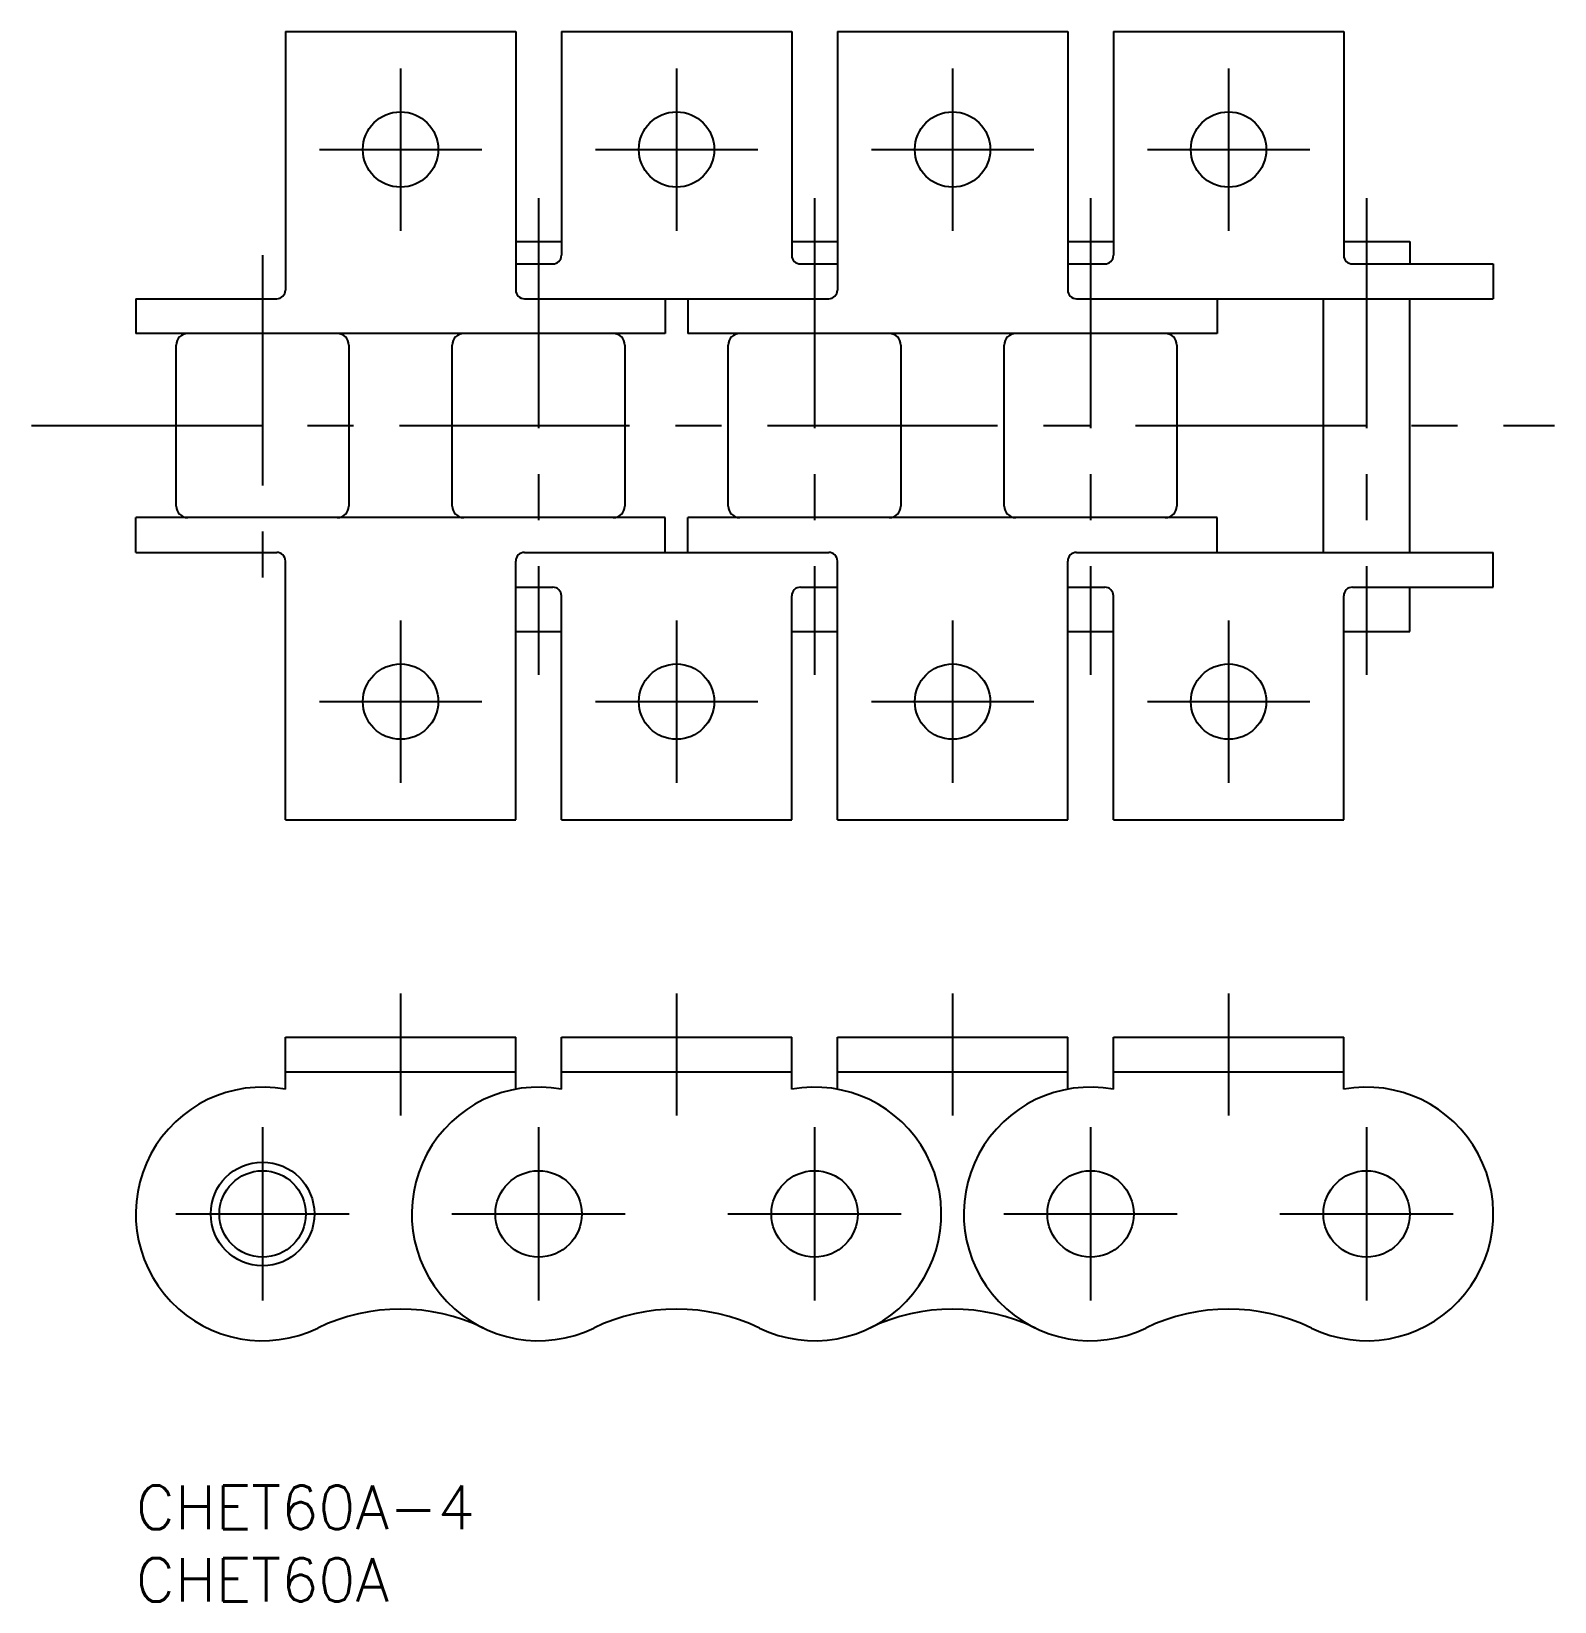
# Model space of a CAD drawing. Extents: x -7 to 98, y -8 to 100.
import ezdxf

# ---------------------------------------------------------------- set-up
doc = ezdxf.new("R2010")
doc.units = 0
doc.header["$LTSCALE"] = 0.5
doc.linetypes.add('CENTER', pattern=[50.8, 31.75, -6.35, 6.35, -6.35])
for name, color, linetype in [('MSM_CENTER', 1, 'CENTER'), ('MSM_CONTINUOUS', 7, 'CONTINUOUS'), ('MSM_PART_NUMBER', 7, 'CONTINUOUS')]:
    doc.layers.add(name, color=color, linetype=linetype)
doc.styles.get("Standard").update_dxf_attribs({"font": 'txt.shx', "height": 3, "bigfont": 'bigfont.shx'})

# ---------------------------------------------------------------- blocks, each defined once
blk = doc.blocks.new('*U3')
at = {"layer": 'MSM_PART_NUMBER'}
blk.add_text('CHET60A-4', height=3, dxfattribs=at).set_placement((0, -3))
blk = doc.blocks.new('*U4')
at = {"layer": 'MSM_PART_NUMBER'}
blk.add_text('CHET60A', height=3, dxfattribs=at).set_placement((0, -8))

msp = doc.modelspace()

# ---------------------------------------------------------------- linework, layer by layer
at = {"layer": 'MSM_CENTER'}
for p, q in [((18.275, 97.8), (18.275, 86.6)), ((37.325, 97.8), (37.325, 86.6)), ((56.375, 97.8), (56.375, 86.6)), ((75.425, 97.8), (75.425, 86.6)), ((12.675, 92.2), (23.875, 92.2)), ((31.725, 92.2), (42.925, 92.2)), ((50.775, 92.2), (61.975, 92.2)), ((69.825, 92.2), (81.025, 92.2)), ((27.8, 88.85), (27.8, 55.95)), ((46.85, 88.85), (46.85, 55.95)), ((65.9, 88.85), (65.9, 55.95)), ((84.95, 88.85), (84.95, 55.95)), ((8.75, 84.9), (8.75, 61.4)), ((-7.205, 73.15), (97.93, 73.15)), ((18.275, 59.7), (18.275, 48.5)), ((37.325, 59.7), (37.325, 48.5)), ((56.375, 59.7), (56.375, 48.5)), ((75.425, 59.7), (75.425, 48.5)), ((12.675, 54.1), (23.875, 54.1)), ((31.725, 54.1), (42.925, 54.1)), ((50.775, 54.1), (61.975, 54.1)), ((69.825, 54.1), (81.025, 54.1)), ((18.275, 33.95), (18.275, 25.55)), ((37.325, 33.95), (37.325, 25.55)), ((56.375, 33.95), (56.375, 25.55)), ((75.425, 33.95), (75.425, 25.55)), ((8.75, 24.73), (8.75, 12.77)), ((27.8, 24.73), (27.8, 12.77)), ((46.85, 24.73), (46.85, 12.77)), ((65.9, 24.73), (65.9, 12.77)), ((84.95, 24.73), (84.95, 12.77)), ((2.77, 18.75), (14.73, 18.75)), ((21.82, 18.75), (33.78, 18.75)), ((40.87, 18.75), (52.83, 18.75)), ((59.92, 18.75), (71.88, 18.75)), ((78.97, 18.75), (90.93, 18.75))]:
    msp.add_line(p, q, dxfattribs=at)
at = {"layer": 'MSM_CONTINUOUS'}
for p, q in [((10.325, 100.35), (10.325, 82.5)), ((10.325, 100.35), (26.225, 100.35)), ((26.225, 100.35), (26.225, 82.5)), ((29.375, 100.35), (29.375, 84.9)), ((29.375, 100.35), (45.275, 100.35)), ((45.275, 100.35), (45.275, 84.9)), ((48.425, 100.35), (48.425, 82.5)), ((48.425, 100.35), (64.325, 100.35)), ((64.325, 100.35), (64.325, 82.5)), ((67.475, 100.35), (67.475, 84.9)), ((67.475, 100.35), (83.375, 100.35)), ((83.375, 100.35), (83.375, 84.9)), ((26.225, 85.85), (29.375, 85.85)), ((45.275, 85.85), (48.425, 85.85)), ((64.325, 85.85), (67.475, 85.85)), ((83.375, 85.85), (87.93, 85.85)), ((87.93, 85.85), (87.93, 84.3)), ((26.225, 84.3), (28.775, 84.3)), ((45.875, 84.3), (48.425, 84.3)), ((64.325, 84.3), (66.875, 84.3)), ((83.975, 84.3), (93.7, 84.3)), ((93.7, 84.3), (93.7, 81.9)), ((0, 81.9), (9.725, 81.9)), ((0, 81.9), (0, 79.5)), ((26.825, 81.9), (47.825, 81.9)), ((36.55, 81.9), (36.55, 79.5)), ((38.1, 81.9), (38.1, 79.5)), ((64.925, 81.9), (93.7, 81.9)), ((74.65, 81.9), (74.65, 79.5)), ((81.97, 64.4), (81.97, 81.9)), ((87.93, 64.4), (87.93, 81.9)), ((36.55, 79.5), (0, 79.5)), ((74.65, 79.5), (38.1, 79.5)), ((2.795, 67.594), (2.795, 78.706)), ((14.705, 78.706), (14.705, 67.594)), ((21.845, 67.594), (21.845, 78.706)), ((33.755, 78.706), (33.755, 67.594)), ((40.895, 67.594), (40.895, 78.706)), ((52.805, 78.706), (52.805, 67.594)), ((59.945, 67.594), (59.945, 78.706)), ((71.855, 78.706), (71.855, 67.594)), ((0, 64.4), (0, 66.8)), ((36.55, 66.8), (0, 66.8)), ((36.55, 64.4), (36.55, 66.8)), ((38.1, 64.4), (38.1, 66.8)), ((74.65, 66.8), (38.1, 66.8)), ((74.65, 64.4), (74.65, 66.8)), ((0, 64.4), (9.725, 64.4)), ((26.825, 64.4), (47.825, 64.4)), ((64.925, 64.4), (93.7, 64.4)), ((93.7, 62), (93.7, 64.4)), ((10.325, 45.95), (10.325, 63.8)), ((26.225, 45.95), (26.225, 63.8)), ((48.425, 45.95), (48.425, 63.8)), ((64.325, 45.95), (64.325, 63.8)), ((26.225, 62), (28.775, 62)), ((45.875, 62), (48.425, 62)), ((64.325, 62), (66.875, 62)), ((83.975, 62), (93.7, 62)), ((87.93, 58.95), (87.93, 62)), ((29.375, 45.95), (29.375, 61.4)), ((45.275, 45.95), (45.275, 61.4)), ((67.475, 45.95), (67.475, 61.4)), ((83.375, 45.95), (83.375, 61.4)), ((26.225, 58.95), (29.375, 58.95)), ((45.275, 58.95), (48.425, 58.95)), ((64.325, 58.95), (67.475, 58.95)), ((83.375, 58.95), (87.93, 58.95)), ((10.325, 45.95), (26.225, 45.95)), ((29.375, 45.95), (45.275, 45.95)), ((48.425, 45.95), (64.325, 45.95)), ((67.475, 45.95), (83.375, 45.95)), ((10.325, 30.95), (26.225, 30.95)), ((10.325, 27.357), (10.325, 30.95)), ((26.225, 27.357), (26.225, 30.95)), ((29.375, 30.95), (45.275, 30.95)), ((29.375, 27.357), (29.375, 30.95)), ((45.275, 27.357), (45.275, 30.95)), ((48.425, 30.95), (64.325, 30.95)), ((48.425, 27.357), (48.425, 30.95)), ((64.325, 27.357), (64.325, 30.95)), ((67.475, 30.95), (83.375, 30.95)), ((67.475, 27.357), (67.475, 30.95)), ((83.375, 27.357), (83.375, 30.95)), ((10.325, 28.55), (26.225, 28.55)), ((29.375, 28.55), (45.275, 28.55)), ((48.425, 28.55), (64.325, 28.55)), ((67.475, 28.55), (83.375, 28.55))]:
    msp.add_line(p, q, dxfattribs=at)
for centre, radius in [((18.275, 92.2), 2.6), ((37.325, 92.2), 2.6), ((56.375, 92.2), 2.6), ((75.425, 92.2), 2.6), ((18.275, 54.1), 2.6), ((37.325, 54.1), 2.6), ((56.375, 54.1), 2.6), ((75.425, 54.1), 2.6), ((8.75, 18.75), 3.576), ((8.75, 18.75), 2.98), ((27.8, 18.75), 2.98), ((46.85, 18.75), 2.98), ((65.9, 18.75), 2.98), ((84.95, 18.75), 2.98)]:
    msp.add_circle(centre, radius, dxfattribs=at)
for centre, radius, start, end in [((28.775, 84.9), 0.6, 270, 0), ((45.875, 84.9), 0.6, 180, 270), ((66.875, 84.9), 0.6, 270, 0), ((83.975, 84.9), 0.6, 180, 270), ((9.725, 82.5), 0.6, 270, 0), ((26.825, 82.5), 0.6, 180, 270), ((47.825, 82.5), 0.6, 270, 0), ((64.925, 82.5), 0.6, 180, 270), ((3.589, 78.706), 0.794, 90, 180), ((13.911, 78.706), 0.794, 0, 90), ((22.639, 78.706), 0.794, 90, 180), ((32.961, 78.706), 0.794, 0, 90), ((41.689, 78.706), 0.794, 90, 180), ((52.011, 78.706), 0.794, 0, 90), ((60.739, 78.706), 0.794, 90, 180), ((71.061, 78.706), 0.794, 0, 90), ((3.589, 67.594), 0.794, 180, 270), ((13.911, 67.594), 0.794, 270, 0), ((22.639, 67.594), 0.794, 180, 270), ((32.961, 67.594), 0.794, 270, 0), ((41.689, 67.594), 0.794, 180, 270), ((52.011, 67.594), 0.794, 270, 0), ((60.739, 67.594), 0.794, 180, 270), ((71.061, 67.594), 0.794, 270, 0), ((9.725, 63.8), 0.6, 0, 90), ((26.825, 63.8), 0.6, 90, 180), ((47.825, 63.8), 0.6, 0, 90), ((64.925, 63.8), 0.6, 90, 180), ((28.775, 61.4), 0.6, 0, 90), ((45.875, 61.4), 0.6, 90, 180), ((66.875, 61.4), 0.6, 0, 90), ((83.975, 61.4), 0.6, 90, 180), ((8.75, 18.75), 8.75, 79.63024, 295.81255), ((27.8, 18.75), 8.75, 79.63024, 295.81255), ((46.85, 18.75), 8.75, 244.18743, 100.36976), ((65.9, 18.75), 8.75, 79.63024, 295.81255), ((84.95, 18.75), 8.75, 244.18743, 100.36976), ((18.275, -0.942), 13.125, 64.18743, 115.81257), ((37.325, -0.942), 13.125, 64.18743, 115.81257), ((56.375, -0.942), 13.125, 64.18743, 115.81257), ((75.425, -0.942), 13.125, 64.18743, 115.81257)]:
    msp.add_arc(centre, radius, start, end, dxfattribs=at)

# ---------------------------------------------------------------- block references
for name in ['*U3', '*U4']:
    msp.add_blockref(name, (0, 0), dxfattribs=at)

doc.saveas('drawing.dxf')
